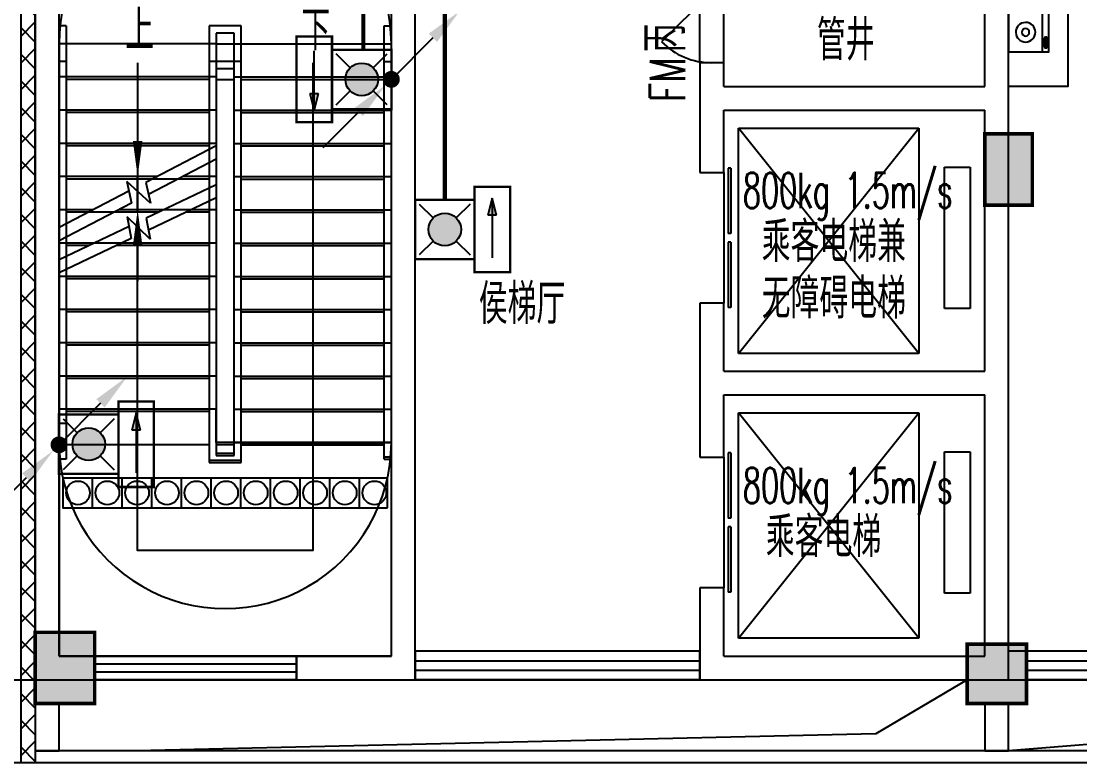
# Model space of a CAD drawing. Extents: x -9422388 to 15610651, y -1992469 to 953794.
# Drawn here: x -2726301 to -2717383, y -286035 to -279784 of the extents above; entities that cross this region are included whole.
import ezdxf
from ezdxf.enums import TextEntityAlignment as Align

# ---------------------------------------------------------------- set-up
doc = ezdxf.new("R2010")
doc.units = 0
doc.header["$LTSCALE"] = 1000
doc.linetypes.add('DASH', pattern=[0.35, 0.25, -0.1])
for name, color, linetype in [('C-KZ', 2, 'Continuous'), ('C-Z-HATCH', 253, 'Continuous'), ('EQUIP-应急', 3, 'Continuous'), ('LWIRE', 4, 'Continuous'), ('WIRE-应急', 1, 'DASH'), ('厨具', 4, 'Continuous')]:
    doc.layers.add(name, color=color, linetype=linetype)
doc.styles.add('_TCH_DIM', font='SIMPLEX', dxfattribs={"bigfont": 'GBCBIG'})
doc.styles.add('_TCH_WINDOW', font='SIMPLEX', dxfattribs={"height": 3.5, "bigfont": 'GBCBIG'})
doc.styles.add('_TEL_DIM', font='SIMPLEX', dxfattribs={"width": 0.8, "height": 3.5, "bigfont": 'HZTXT'})
doc.styles.get("Standard").update_dxf_attribs({"font": 'gbenor.shx', "bigfont": 'gbcbig.shx'})

# ---------------------------------------------------------------- blocks, each defined once
blk = doc.blocks.new('$plan$00002777')
at = {"layer": '厨具', "color": 0}
for p, q in [((-300, -284.3), (300, -284.3)), ((-267.4, -306.5), (-267.3, -318.2)), ((-256.9, -316), (-256.9, -332.6)), ((-192.3, -316), (-256.9, -316)), ((-256.9, -332.6), (-192.3, -332.6)), ((-192.3, -332.6), (-192.3, -316)), ((-175.6, -307.7), (-175.6, -318.2)), ((191.9, -307.7), (191.9, -318.2)), ((208.5, -316), (273.2, -316)), ((208.5, -332.6), (208.5, -316)), ((273.2, -332.6), (208.5, -332.6)), ((273.2, -316), (273.2, -332.6)), ((283.6, -306.5), (283.5, -318.2))]:
    blk.add_line(p, q, dxfattribs=at)
blk.add_lwpolyline([(300, 0), (-300, 0), (-300, -340), (300, -340)], close=True, dxfattribs=at)
for points in [[(-175.6, -307.7, 0.259034), (-177.5, -304.3, 0.076276), (-189.1, -299.3, 0.036515), (-202.6, -296.9, 0.026615), (-221.5, -295.9, 0.026615), (-240.3, -296.9, 0.036515), (-253.9, -299.3, 0.076276), (-265.4, -304.3, 0.259034), (-267.3, -307.7, 0.078462), (-267.1, -308.9, 0.056762)], [(-175.6, -318.2, 0.259034), (-177.5, -314.8, 0.076276), (-189.1, -309.9, 0.036515), (-202.6, -307.4, 0.026615), (-221.5, -306.4, 0.026615), (-240.3, -307.4, 0.036515), (-253.9, -309.9, 0.076276), (-265.4, -314.8, 0.259034), (-267.3, -318.2, 0.259034), (-265.4, -321.6, 0.056762), (-256.9, -325.6, 0.036515)], [(-192.3, -327.3, 0.008736), (-189.1, -326.6, 0.076276), (-177.5, -321.6, 0.259034), (-175.6, -318.2, 0.259034)], [(191.9, -307.7, -0.259034), (193.8, -304.3, -0.076276), (205.3, -299.3, -0.036515), (218.8, -296.9, -0.026615), (237.7, -295.9, -0.026615), (256.5, -296.9, -0.036515), (270.1, -299.3, -0.076276), (281.6, -304.3, -0.259034), (283.5, -307.7, -0.078462), (283.3, -308.9, -0.056762)], [(191.9, -318.2, -0.259034), (193.8, -314.8, -0.076276), (205.3, -309.9, -0.036515), (218.8, -307.4, -0.026615), (237.7, -306.4, -0.026615), (256.5, -307.4, -0.036515), (270.1, -309.9, -0.076276), (281.6, -314.8, -0.259034), (283.5, -318.2, -0.259034), (281.6, -321.6, -0.056762), (273.2, -325.6, -0.036515)], [(208.5, -327.3, -0.008736), (205.3, -326.6, -0.076276), (193.8, -321.6, -0.259034), (191.9, -318.2, -0.259034)]]:
    blk.add_lwpolyline(points, format="xyb", dxfattribs=at)
for centre, radius, start, end in [((-135, -143), 82.5, 0.96398, 0), ((151.2, -143), 82.5, 180, 179.03602), ((-135, -143), 31.6, 0.65318, 0), ((151.2, -143), 31.6, 180, 179.34682)]:
    blk.add_arc(centre, radius, start, end, dxfattribs=at)
blk = doc.blocks.new('$DORLIB2D$00000127')
at = {"color": 0}
for points in [[(-0.5333, 0.7949), (-0.5333, 0.6904)], [(-0.0333, 0.7949), (-0.5333, 0.7949)], [(-0.0333, 0.7949), (-0.0333, 0.6904)], [(0.5333, 0.7949), (0.0333, 0.7949)], [(0.0333, 0.7949), (0.0333, 0.6904)], [(0.5333, 0.7949), (0.5333, 0.6904)], [(-0.0333, 0.6904), (-0.5333, 0.6904)], [(0.5333, 0.6904), (0.0333, 0.6904)], [(0.5, 0.5), (-0.5, 0.5)]]:
    blk.add_lwpolyline(points, dxfattribs=at)
blk = doc.blocks.new('$DorLib2D$00000114')
at = {"color": 0}
blk.add_line((0.5, 0), (-0.207, 0.707), dxfattribs=at)
blk.add_arc((0.5, 0), 1, 135, 180, dxfattribs=at)
blk = doc.blocks.new('宿舍楼柱网1')
at = {"layer": 'C-Z-HATCH'}
h = blk.add_hatch(color=0, dxfattribs=at)
h.dxf.hatch_style = 1
h.paths.add_polyline_path([(639657.9, 142026.3), (640057.9, 142026.3), (640057.9, 141426.3), (639657.9, 141426.3)])
h = blk.add_hatch(color=0, dxfattribs=at)
h.dxf.hatch_style = 1
h.paths.add_polyline_path([(631657.9, 137826.3), (632157.9, 137826.3), (632157.9, 137226.3), (631657.9, 137226.3)])
h = blk.add_hatch(color=0, dxfattribs=at)
h.dxf.hatch_style = 1
h.paths.add_polyline_path([(639507.9, 137726.3), (640007.9, 137726.3), (640007.9, 137226.3), (639507.9, 137226.3)])
at = {"layer": 'C-KZ', "color": 0, "const_width": 30}
for points in [[(639657.9, 142026.3), (640057.9, 142026.3), (640057.9, 141426.3), (639657.9, 141426.3)], [(631657.9, 137826.3), (632157.9, 137826.3), (632157.9, 137226.3), (631657.9, 137226.3)], [(639507.9, 137726.3), (640007.9, 137726.3), (640007.9, 137226.3), (639507.9, 137226.3)]]:
    blk.add_lwpolyline(points, close=True, dxfattribs=at)
blk = doc.blocks.new('542523')
h = blk.add_hatch()
h.set_pattern_fill('ANSI37', color=8, scale=100)
h.set_pattern_definition([(45, (1001436.12, 205282.17), (-112.2532, 112.2532), []), (135, (1001436.12, 205282.17), (-112.2532, -112.2532), [])])
h.paths.add_polyline_path([(1622929.8, -188792.5), (1623049.8, -188792.5), (1623049.8, -199192.6), (1622929.8, -199192.6)])
at = {"color": 8}
for p, q in [((1623049.8, -198492.6), (1623049.8, -190792.6)), ((1623249.8, -198292.6), (1623249.8, -190792.6)), ((1626049.8, -198292.6), (1626049.8, -190792.6)), ((1626249.8, -198252.6), (1626249.8, -190792.6)), ((1631249.8, -193592.6), (1631249.8, -192392.6)), ((1631049.8, -193492.6), (1631049.8, -192492.6)), ((1628649.8, -193292.6), (1628649.8, -192692.6)), ((1628849.8, -193292.6), (1628849.8, -192692.6)), ((1623249.8, -192982.6), (1623249.8, -196332.6)), ((1623309.8, -192982.6), (1623249.8, -192982.6)), ((1623309.8, -192982.6), (1623309.8, -196332.6)), ((1624784.8, -192982.6), (1624514.8, -192982.6)), ((1624514.8, -192982.6), (1624514.8, -196642.6)), ((1624784.8, -196642.6), (1624784.8, -192982.6)), ((1625989.8, -196612.6), (1625989.8, -192982.6)), ((1625989.8, -192982.6), (1626049.8, -192982.6)), ((1626049.8, -196612.6), (1626049.8, -192982.6)), ((1624724.8, -193042.6), (1624574.8, -193042.6)), ((1624574.8, -193042.6), (1624574.8, -196582.6)), ((1624724.8, -196582.6), (1624724.8, -193042.6)), ((1623249.8, -193132.6), (1623249.8, -194680.5)), ((1624574.8, -193132.6), (1623249.8, -193132.6)), ((1624574.8, -193132.6), (1624724.8, -193132.6)), ((1624574.8, -193132.6), (1624574.8, -193992)), ((1624724.8, -196492.6), (1624724.8, -193132.6)), ((1624724.8, -193132.6), (1626049.8, -193132.6)), ((1626049.8, -196492.6), (1626049.8, -193132.6)), ((1623249.8, -193282.6), (1623249.8, -194952.7)), ((1623309.8, -193282.6), (1623249.8, -193282.6)), ((1623309.8, -193282.6), (1623309.8, -194924.2)), ((1624784.8, -193282.6), (1624514.8, -193282.6)), ((1624514.8, -193282.6), (1624514.8, -194350.2)), ((1624724.8, -193342.6), (1624574.8, -193342.6)), ((1624574.8, -193342.6), (1624574.8, -194321.6)), ((1624724.8, -196602.6), (1624724.8, -193342.6)), ((1624784.8, -196662.6), (1624784.8, -193282.6)), ((1625989.8, -196632.6), (1625989.8, -193282.6)), ((1625989.8, -193282.6), (1626049.8, -193282.6)), ((1626049.8, -196632.6), (1626049.8, -193282.6)), ((1628849.8, -193292.6), (1628649.8, -193292.6)), ((1628649.8, -193292.6), (1628649.8, -193592.6)), ((1628849.8, -193492.6), (1628849.8, -193292.6)), ((1624574.8, -193412.6), (1623249.8, -193412.6)), ((1623249.8, -193432.6), (1623249.8, -194952.7)), ((1624514.8, -193432.6), (1623309.8, -193432.6)), ((1624574.8, -193432.6), (1624574.8, -194321.6)), ((1624574.8, -193432.6), (1624724.8, -193432.6)), ((1624724.8, -193412.6), (1626049.8, -193412.6)), ((1624724.8, -196512.6), (1624724.8, -193432.6)), ((1624784.8, -193432.6), (1625989.8, -193432.6)), ((1626049.8, -196512.6), (1626049.8, -193432.6)), ((1628849.8, -193492.6), (1631049.8, -193492.6)), ((1628649.8, -193592.6), (1628649.8, -194217.6)), ((1631249.8, -195992.6), (1631249.8, -193592.6)), ((1624574.8, -193692.6), (1623249.8, -193692.6)), ((1624514.8, -193712.6), (1623309.8, -193712.6)), ((1624724.8, -193692.6), (1626049.8, -193692.6)), ((1624784.8, -193712.6), (1625989.8, -193712.6)), ((1628849.8, -194217.6), (1628849.8, -193692.6)), ((1628849.8, -193692.6), (1631049.8, -193692.6)), ((1631049.8, -195892.6), (1631049.8, -193692.6)), ((1628974.8, -195742.6), (1628974.8, -193842.6)), ((1628974.8, -193842.6), (1630494.8, -193842.6)), ((1630494.8, -195742.6), (1628974.8, -193842.6)), ((1628974.8, -195742.6), (1630494.8, -193842.6)), ((1630494.8, -193842.6), (1630494.8, -195742.6)), ((1624574.8, -193972.6), (1623249.8, -193972.6)), ((1624724.8, -193972.6), (1626049.8, -193972.6)), ((1624514.8, -193992.6), (1623309.8, -193992.6)), ((1624574.8, -193992), (1623980.9, -194300.6)), ((1624784.8, -193992.6), (1625989.8, -193992.6)), ((1624574.8, -194104.7), (1624003.2, -194401.7)), ((1624574.8, -194104.7), (1624574.8, -196212.6)), ((1628649.8, -194217.6), (1628849.8, -194217.6)), ((1628849.8, -194217.6), (1628849.8, -195317.6)), ((1628887.9, -194180.9), (1628887.9, -194730.9)), ((1628908.8, -194180.9), (1628887.9, -194180.9)), ((1628908.8, -194180.9), (1628908.8, -194730.9)), ((1630709.8, -195362.6), (1630709.8, -194172.6)), ((1630709.8, -194172.6), (1630924.8, -194172.6)), ((1630924.8, -194172.6), (1630924.8, -195362.6)), ((1624073.3, -194252.6), (1623249.8, -194252.6)), ((1624514.8, -194272.6), (1623309.8, -194272.6)), ((1624019.4, -194474.8), (1623821.2, -194293)), ((1623821.2, -194293), (1623861.5, -194475.3)), ((1623980.9, -194300.6), (1624019.4, -194474.8)), ((1624574.8, -194321.6), (1623984, -194603)), ((1624574.8, -194252.6), (1624290.2, -194252.6)), ((1624724.8, -194252.6), (1626049.8, -194252.6)), ((1624784.8, -194272.6), (1625989.8, -194272.6)), ((1623839.1, -194374.2), (1623249.8, -194680.5)), ((1623861.5, -194475.3), (1623249.8, -194793.2)), ((1624574.8, -194432.4), (1624002.8, -194704.8)), ((1624514.8, -194461), (1624514.8, -196662.6)), ((1624574.8, -194432.4), (1624574.8, -196512.6)), ((1624574.8, -194432.4), (1624574.8, -196602.6)), ((1623534.4, -194532.6), (1623249.8, -194532.6)), ((1624090, -194552.6), (1623309.8, -194552.6)), ((1624574.8, -194532.6), (1623751.3, -194532.6)), ((1624016.4, -194778.5), (1623824.7, -194589.9)), ((1623824.7, -194589.9), (1623858.6, -194773.5)), ((1623984, -194603), (1624016.4, -194778.5)), ((1624514.8, -194552.6), (1624322.5, -194552.6)), ((1624724.8, -194532.6), (1626049.8, -194532.6)), ((1624784.8, -194552.6), (1625989.8, -194552.6)), ((1623839.8, -194671.7), (1623249.8, -194952.7)), ((1623858.6, -194773.5), (1623249.8, -195063.5)), ((1628908.8, -194730.9), (1628887.9, -194730.9)), ((1623249.8, -194793.2), (1623249.8, -196212.6)), ((1624574.8, -194812.6), (1623249.8, -194812.6)), ((1623502.1, -194832.6), (1623309.8, -194832.6)), ((1624514.8, -194832.6), (1623734.7, -194832.6)), ((1624724.8, -194812.6), (1626049.8, -194812.6)), ((1624784.8, -194832.6), (1625989.8, -194832.6)), ((1628908.8, -194804.2), (1628887.9, -194804.2)), ((1628887.9, -194804.2), (1628887.9, -195354.2)), ((1628908.8, -194804.2), (1628908.8, -195354.2)), ((1623309.8, -195034.9), (1623309.8, -196632.6)), ((1623249.8, -195063.5), (1623249.8, -196512.6)), ((1623249.8, -195063.5), (1623249.8, -196632.6)), ((1624574.8, -195092.6), (1623249.8, -195092.6)), ((1624514.8, -195112.6), (1623309.8, -195112.6)), ((1624724.8, -195092.6), (1626049.8, -195092.6)), ((1624784.8, -195112.6), (1625989.8, -195112.6)), ((1628849.8, -195317.6), (1628649.8, -195317.6)), ((1628649.8, -195317.6), (1628649.8, -195992.6)), ((1628849.8, -195892.6), (1628849.8, -195317.6)), ((1624574.8, -195372.6), (1623249.8, -195372.6)), ((1624514.8, -195392.6), (1623309.8, -195392.6)), ((1624724.8, -195372.6), (1626049.8, -195372.6)), ((1624784.8, -195392.6), (1625989.8, -195392.6)), ((1628908.8, -195354.2), (1628887.9, -195354.2)), ((1630924.8, -195362.6), (1630709.8, -195362.6)), ((1624574.8, -195652.6), (1623249.8, -195652.6)), ((1624514.8, -195672.6), (1623309.8, -195672.6)), ((1624724.8, -195652.6), (1626049.8, -195652.6)), ((1624784.8, -195672.6), (1625989.8, -195672.6)), ((1630494.8, -195742.6), (1628974.8, -195742.6)), ((1624574.8, -195932.6), (1623249.8, -195932.6)), ((1624724.8, -195932.6), (1626049.8, -195932.6)), ((1628849.8, -195892.6), (1631049.8, -195892.6)), ((1624514.8, -195952.6), (1623309.8, -195952.6)), ((1624784.8, -195952.6), (1625989.8, -195952.6)), ((1628649.8, -195992.6), (1628649.8, -196617.6)), ((1631249.8, -198492.6), (1631249.8, -195992.6)), ((1628849.8, -196617.6), (1628849.8, -196092.6)), ((1628849.8, -196092.6), (1631049.8, -196092.6)), ((1631049.8, -198292.6), (1631049.8, -196092.6)), ((1624574.8, -196212.6), (1623249.8, -196212.6)), ((1623249.8, -196212.6), (1623249.8, -198292.6)), ((1624574.8, -196212.6), (1623249.8, -196212.6)), ((1624514.8, -196232.6), (1623309.8, -196232.6)), ((1624574.8, -196492.6), (1624574.8, -196212.6)), ((1624724.8, -196212.6), (1626049.8, -196212.6)), ((1624784.8, -196232.6), (1625989.8, -196232.6)), ((1628974.8, -198142.6), (1628974.8, -196242.6)), ((1628974.8, -196242.6), (1630494.8, -196242.6)), ((1630494.8, -198142.6), (1628974.8, -196242.6)), ((1628974.8, -198142.6), (1630494.8, -196242.6)), ((1630494.8, -196242.6), (1630494.8, -198142.6)), ((1623309.8, -196332.6), (1623249.8, -196332.6)), ((1623249.8, -196512.6), (1623249.8, -196632.6)), ((1624514.8, -196512.6), (1623309.8, -196512.6)), ((1624514.8, -196512.6), (1623309.8, -196512.6)), ((1626049.8, -196492.6), (1624574.8, -196492.6)), ((1624724.8, -196512.6), (1624574.8, -196512.6)), ((1624724.8, -196492.6), (1626049.8, -196492.6)), ((1624784.8, -196512.6), (1625989.8, -196512.6)), ((1625989.8, -196512.6), (1624784.8, -196512.6)), ((1626049.8, -198292.6), (1626049.8, -196492.6)), ((1626049.8, -196632.6), (1626049.8, -196512.6)), ((1623309.8, -196632.6), (1623249.8, -196632.6)), ((1623249.8, -196632.6), (1623249.8, -198292.6)), ((1624514.8, -196642.6), (1624784.8, -196642.6)), ((1624574.8, -196582.6), (1624724.8, -196582.6)), ((1624574.8, -196602.6), (1624724.8, -196602.6)), ((1625989.8, -196612.6), (1626049.8, -196612.6)), ((1625989.8, -196632.6), (1626049.8, -196632.6)), ((1626049.8, -198292.6), (1626049.8, -196632.6)), ((1628649.8, -196617.6), (1628849.8, -196617.6)), ((1630709.8, -197762.6), (1630709.8, -196572.6)), ((1630709.8, -196572.6), (1630924.8, -196572.6)), ((1630924.8, -196572.6), (1630924.8, -197762.6)), ((1624514.8, -196662.6), (1624784.8, -196662.6)), ((1628849.8, -197717.6), (1628649.8, -197717.6)), ((1628649.8, -197717.6), (1628649.8, -198252.6)), ((1628849.8, -198292.6), (1628849.8, -197717.6)), ((1630924.8, -197762.6), (1630709.8, -197762.6)), ((1630494.8, -198142.6), (1628974.8, -198142.6)), ((1626249.8, -198492.6), (1626249.8, -198252.6)), ((1628649.8, -198252.6), (1628649.8, -198492.6)), ((1631399.8, -198252.6), (1631249.8, -198252.6)), ((1631399.8, -198492.6), (1631399.8, -198252.6)), ((1623549.8, -198292.6), (1623249.8, -198292.6)), ((1623249.8, -198292.6), (1626049.8, -198292.6)), ((1623249.8, -198292.6), (1626049.8, -198292.6)), ((1623549.8, -198492.6), (1623549.8, -198292.6)), ((1626049.8, -198292.6), (1625249.8, -198292.6)), ((1625249.8, -198292.6), (1625249.8, -198492.6)), ((1628849.8, -198292.6), (1631049.8, -198292.6)), ((1623049.8, -198492.6), (1623549.8, -198492.6)), ((1625249.8, -198492.6), (1626149.8, -198492.6)), ((1626149.8, -198492.6), (1626249.8, -198492.6)), ((1628649.8, -198492.6), (1628749.8, -198492.6)), ((1628749.8, -198492.6), (1631249.8, -198492.6)), ((1631249.8, -198492.6), (1631399.8, -198492.6))]:
    blk.add_line(p, q, dxfattribs=at)
at = {"color": 8, "extrusion": (0, 0, -1)}
for p, q in [((1626249.8, -198252.6), (1626249.8, -198492.6)), ((1628649.8, -198252.6), (1626249.8, -198252.6)), ((1628649.8, -198492.6), (1628649.8, -198252.6)), ((1634499.8, -198252.6), (1631399.8, -198252.6)), ((1631399.8, -198492.6), (1631399.8, -198252.6)), ((1623549.8, -198292.6), (1623549.8, -198492.6)), ((1625249.8, -198292.6), (1623549.8, -198292.6)), ((1625249.8, -198492.6), (1625249.8, -198292.6)), ((1626249.8, -198332.6), (1628649.8, -198332.6)), ((1631399.8, -198332.6), (1634499.8, -198332.6)), ((1623549.8, -198359.2), (1625249.8, -198359.2)), ((1623549.8, -198425.9), (1625249.8, -198425.9)), ((1626249.8, -198412.6), (1628649.8, -198412.6)), ((1631399.8, -198412.6), (1634499.8, -198412.6)), ((1625249.8, -198492.6), (1623549.8, -198492.6)), ((1628649.8, -198492.6), (1626249.8, -198492.6)), ((1634499.8, -198492.6), (1631399.8, -198492.6))]:
    blk.add_line(p, q, dxfattribs=at)
at = {"color": 8}
for points, format in [([(1629019.7, -172945.8), (1629019.7, -172945.8, -0.414214), (1629241, -171980.9), (1636189.1, -167626.1, -0.414214), (1638256.7, -168100.5), (1651526.9, -189272.8, -0.272815), (1651568.4, -190795.7), (1647349.6, -198418.9, -0.272815), (1646037.2, -199192.6), (1580429.8, -199192.6, -0.414213), (1578829.8, -197592.6), (1578829.8, -189492.6, -0.414214), (1579529.8, -188792.6), (1579529.8, -188792.6)], "xyb"), ([(1629104.4, -172892.7), (1629104.4, -172892.7, -0.414214), (1629294.2, -172065.7), (1636242.2, -167710.8, -0.414214), (1638172, -168153.6), (1651442.2, -189325.9, -0.272815), (1651480.9, -190747.3), (1647262.1, -198370.5, -0.272815), (1646037.2, -199092.6), (1623049.8, -199092.6)], "xyb"), ([(1623912.3, -192992.6, 0, 0, 0), (1623912.3, -194252.6, 0, 80, 0), (1623912.3, -193952.6, 0, 0, 0)], "xyseb"), ([(1625387.3, -192992.6, 0, 0, 0), (1625387.3, -197392.6, 0, 0, 0), (1623912.3, -197392.6, 0, 0, 0), (1623912.3, -194532.6, 0, 80, 0), (1623912.3, -194832.6, 0, 0, 0)], "xyseb")]:
    blk.add_lwpolyline(points, format=format, dxfattribs=at)
for points in [[(1593929.8, -190892.6), (1593929.8, -198492.6), (1646508.8, -198492.6), (1651184.3, -190044.2), (1637238.7, -167794.3), (1630799.1, -171830.5), (1641151.3, -188347.3), (1639742.7, -190892.6)], [(1622929.8, -188792.5), (1623049.8, -188792.5), (1623049.8, -199192.6), (1622929.8, -199192.6)], [(1631249.8, -191032.6), (1631749.8, -191032.6), (1631749.8, -193492.6), (1631249.8, -193492.6)], [(1626017.3, -197042.6), (1626017.3, -196792.6), (1623282.3, -196792.6), (1623282.3, -197042.6)], [(1623049.8, -199092.6), (1623249.8, -199092.6), (1623249.8, -198692.6), (1623049.8, -198692.6)], [(1631049.8, -199092.6), (1631249.8, -199092.6), (1631249.8, -198692.6), (1631049.8, -198692.6)]]:
    blk.add_lwpolyline(points, close=True, dxfattribs=at)
for points in [[(1623912.3, -193292.6), (1623912.3, -194552.6), (1623912.3, -194252.6)], [(1625387.3, -193292.6), (1625387.3, -197402.6), (1623912.3, -197402.6), (1623912.3, -194832.6), (1623912.3, -195132.6)], [(1623532.3, -197042.6), (1623532.3, -196792.6)], [(1623782.3, -197042.6), (1623782.3, -196792.6)], [(1624032.3, -197042.6), (1624032.3, -196792.6)], [(1624282.3, -197042.6), (1624282.3, -196792.6)], [(1624532.3, -197042.6), (1624532.3, -196792.6)], [(1624782.3, -197042.6), (1624782.3, -196792.6)], [(1625032.3, -197042.6), (1625032.3, -196792.6)], [(1625282.3, -197042.6), (1625282.3, -196792.6)], [(1625532.3, -197042.6), (1625532.3, -196792.6)], [(1625782.3, -197042.6), (1625782.3, -196792.6)], [(1630899.8, -198492.6), (1630132.6, -198947.3), (1623899.8, -199092.6)], [(1633249.8, -198492.6), (1633032.3, -198947.3), (1631249.8, -199092.6)], [(1623049.8, -199092.6), (1623049.8, -199192.6)]]:
    blk.add_lwpolyline(points, dxfattribs=at)
for centre in [(1623409.8, -196917.6), (1623657.3, -196917.6), (1623907.3, -196917.6), (1624159.8, -196917.6), (1624407.3, -196917.6), (1624657.3, -196917.6), (1624907.3, -196917.6), (1625159.8, -196917.6), (1625407.3, -196917.6), (1625657.3, -196917.6), (1625907.3, -196917.6)]:
    blk.add_circle(centre, 100, dxfattribs=at)
for centre, start, end in [((1624649.8, -193132.6), 0, 180.00002), ((1624649.8, -196492.6), 179.99986, 0)]:
    blk.add_arc(centre, 1400, start, end, dxfattribs=at)
blk.add_blockref('宿舍楼柱网1', (991391.9, -335918.9), dxfattribs=at)
at = {"color": 8, "rotation": 89.99999999999244}
blk.add_blockref('$plan$00002777', (1631249.8, -192900.6), dxfattribs=at)
at = {"color": 8}
for name, p, xscale, yscale, zscale, rotation in [('$DorLib2D$00000114', (1628749.8, -192992.6), 600, 600, 600, 89.99999999998887), ('$DORLIB2D$00000127', (1628749.8, -197167.6), 1100, -200, 200, 89.99999999999166)]:
    blk.add_blockref(name, p, dxfattribs=dict(at, xscale=xscale, yscale=yscale, zscale=zscale, rotation=rotation))
at = {"color": 8, "style": '_TCH_DIM'}
for s, height, p in [('上', 337.6, (1623808.1, -193187.6)), ('下', 337.6, (1625292.4, -193187.6)), ('管井', 337.59, (1629634.2, -193271)), ('乘客电梯兼', 337.59, (1629169.7, -194971.3)), ('侯梯厅', 337.59, (1626786.3, -195493.8)), ('无障碍电梯', 337.59, (1629169.7, -195448.1)), ('乘客电梯', 337.59, (1629204.5, -197458.4))]:
    blk.add_text(s, height=height, dxfattribs=at).set_placement(p)
at = {"color": 8, "style": '_TCH_WINDOW'}
blk.add_text('丙', height=337.6, rotation=90, dxfattribs=at).set_placement((1628526, -193204.5))
at = {"color": 8, "style": '_TCH_WINDOW', "width": 0.705882}
blk.add_text('FM', height=297.5, rotation=90, dxfattribs=at).set_placement((1628526, -193624.5))
at = {"color": 8, "style": '_TCH_DIM', "width": 0.6}
for p in [(1629010.6, -194516.8), (1629010.6, -197004)]:
    blk.add_text('800kg 1.5m/s', height=297.5, dxfattribs=at).set_placement(p)
blk = doc.blocks.new('$equip$00002604')
blk.add_hatch(color=256).paths.add_polyline_path([(0.275, 0.5, 1), (-0.274, 0.5, 1)])
for p, q in [((-0.429, 0.929), (-0.194, 0.694)), ((0.194, 0.694), (0.429, 0.929)), ((-0.429, 0.071), (-0.194, 0.306)), ((0.194, 0.306), (0.429, 0.071))]:
    blk.add_line(p, q)
at = {"const_width": 0.04}
blk.add_lwpolyline([(-0.5, 1), (-0.5, 0), (0.5, 0), (0.5, 1), (-0.5, 1), (-0.5, 0)], dxfattribs=at)
blk.add_lwpolyline([(-0.5, 1), (-0.5, 0), (0.5, 0), (0.5, 1)], close=True)
blk.add_circle((0, 0.5), 0.275)
for p in [(0, 1), (-0.5, 0.5), (0.5, 0.5), (0, 0)]:
    blk.add_point(p)
at = {"color": 7, "style": '_TEL_DIM', "flags": 1}
blk.add_attdef('A', text='', height=0.000025, dxfattribs=at).set_placement((0, 0), align=Align.MIDDLE_CENTER)
blk = doc.blocks.new('$equip$00002541')
blk.add_hatch(color=256).paths.add_polyline_path([(-0.24, 0.372), (-0.528, 0.3), (-0.24, 0.228)])
for p, q in [((-0.72, 0.6), (-0.72, 0)), ((0.72, 0.6), (-0.72, 0.6)), ((0.72, 0), (0.72, 0.6)), ((-0.24, 0.372), (-0.528, 0.3)), ((-0.24, 0.372), (-0.24, 0.228)), ((-0.528, 0.3), (-0.24, 0.228)), ((-0.72, 0), (0.72, 0))]:
    blk.add_line(p, q)
at = {"color": 7}
blk.add_line((-0.48, 0.3), (0.48, 0.3), dxfattribs=at)
at = {"const_width": 0.04}
blk.add_lwpolyline([(-0.72, 0.6), (-0.72, 0), (0.72, 0), (0.72, 0.6), (-0.72, 0.6), (-0.72, 0)], dxfattribs=at)
for p in [(0, 0.6), (-0.72, 0.3), (0.72, 0.3), (0, 0)]:
    blk.add_point(p)
at = {"color": 7, "style": '_TEL_DIM', "flags": 1}
blk.add_attdef('A', text='', height=0.00002, dxfattribs=at).set_placement((0, 0), align=Align.MIDDLE_CENTER)
blk = doc.blocks.new('$TelecSys$00000079')
for p, q in [((0.7, 0.7), (0, 0)), ((0.104, 0.104), (0.104, 0.104)), ((-0.104, -0.104), (-0.104, -0.104))]:
    blk.add_line(p, q)
at = {"const_width": 0.142}
blk.add_lwpolyline([(-0.071, 0, 1), (0.071, 0, 1)], format="xyb", close=True, dxfattribs=at)
blk.add_solid([(0.63, 0.77), (0.77, 0.63), (1.15, 1.15)])
at = {"width": 0.8, "flags": 9}
blk.add_attdef('A', (0, 0), '', height=0.00002, dxfattribs=at)
blk = doc.blocks.new('$TelecSys$00000081')
for p, q in [((0.104, 0.104), (0.104, 0.104)), ((-0.104, -0.104), (-0.104, -0.104)), ((-1.15, -1.15), (-0.55, -0.55))]:
    blk.add_line(p, q)
at = {"const_width": 0.142}
blk.add_lwpolyline([(0.071, 0, 1), (-0.071, 0, 1)], format="xyb", close=True, dxfattribs=at)
blk.add_solid([(-0.62, -0.48), (-0.48, -0.62), (-0.1, -0.1)])
at = {"width": 0.8, "flags": 9}
blk.add_attdef('A', (0, 0), '', height=0.00002, rotation=180, dxfattribs=at)

msp = doc.modelspace()

# ---------------------------------------------------------------- linework, layer by layer
at = {"layer": 'WIRE-应急', "linetype": 'DASH', "const_width": 35}
for points in [[(-2722732.55403, -281289.82743), (-2722732.55403, -277448.42561)], [(-2723419.03935, -280024.51537), (-2723419.03935, -277999.51537)]]:
    msp.add_lwpolyline(points, dxfattribs=at)

# ---------------------------------------------------------------- block references
msp.add_blockref('542523', (-4349232.37506, -86841.94189))
at = {"layer": 'EQUIP-应急', "xscale": 500, "yscale": 500, "zscale": 500}
for name, p, rotation in [('$equip$00002541', (-2723682.56028, -280274.52006), 90), ('$equip$00002604', (-2723182.55403, -280274.52006), 90), ('$equip$00002541', (-2722482.55403, -281539.82743), 270), ('$equip$00002604', (-2722982.56028, -281539.82274), 270), ('$equip$00002541', (-2725482.56028, -283349.91508), 270), ('$equip$00002604', (-2725982.56653, -283349.91039), 270)]:
    msp.add_blockref(name, p, dxfattribs=dict(at, rotation=rotation))
at = {"layer": 'LWIRE', "xscale": 500, "yscale": 500, "zscale": 500}
for name, p in [('$TelecSys$00000079', (-2723182.56028, -280274.51537)), ('$TelecSys$00000081', (-2723182.55403, -280274.52006)), ('$TelecSys$00000079', (-2725982.56028, -283354.51537)), ('$TelecSys$00000081', (-2725982.56028, -283354.51537))]:
    msp.add_blockref(name, p, dxfattribs=at)

doc.saveas('drawing.dxf')
